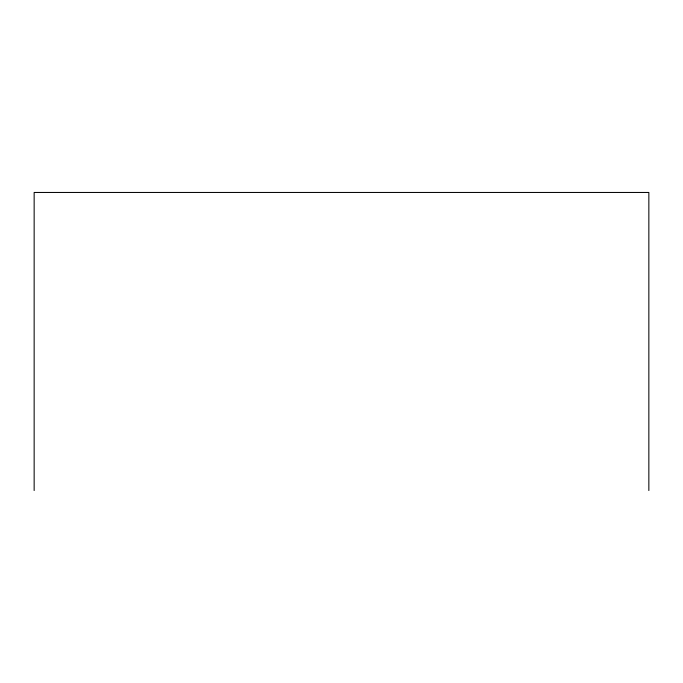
<?xml version="1.0" encoding="UTF-8"?>
<svg xmlns="http://www.w3.org/2000/svg" width="683" height="683" viewBox="0 0 683 683"><rect width="100%" height="100%" fill="white"/><g stroke="black" fill="none" stroke-linecap="round" stroke-linejoin="round"><path stroke-width="1.02" d="M648.85 490.539L648.85 192.461L34.15 192.461L34.15 490.539"/></g></svg>
